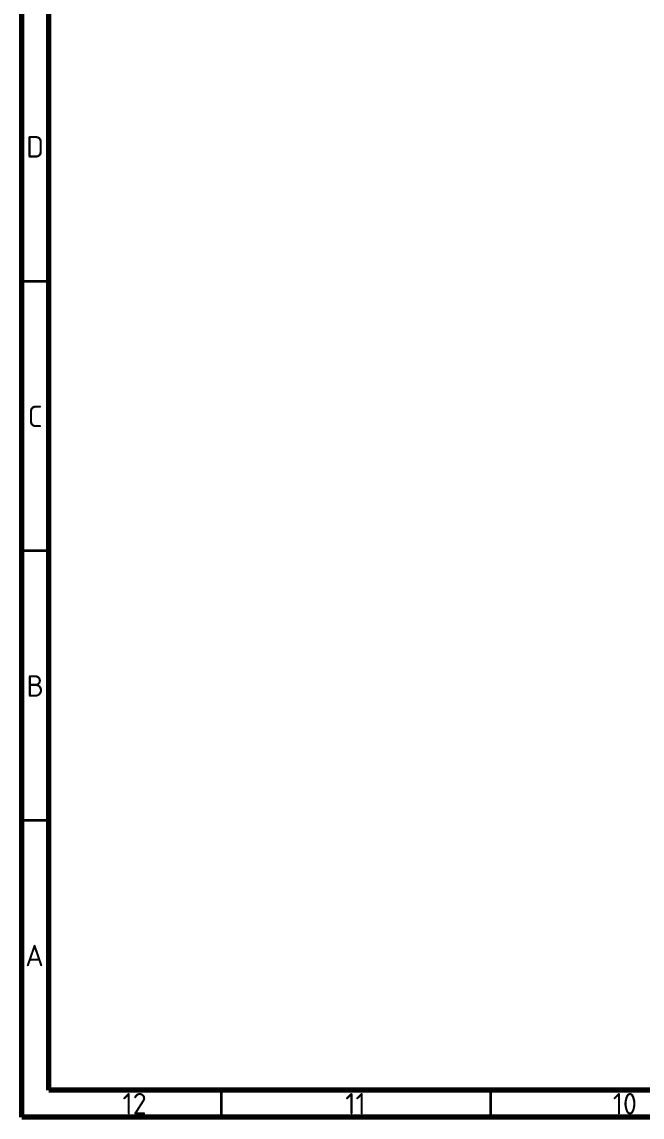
# Model space of a CAD drawing. Header units: inches. Extents: x 975 to 1816, y 133 to 420.
# Drawn here: x 975.1 to 1055.7, y 132.9 to 275.1 of the extents above; entities that cross this region are included whole.
import ezdxf

# ---------------------------------------------------------------- set-up
doc = ezdxf.new("R2010")
doc.units = ezdxf.units.IN
doc.header["$MEASUREMENT"] = 0
doc.layers.get('0').update_dxf_attribs({"lineweight": 30})
doc.styles.add('TCVN', font='tcvn+7284-2003r.ttf', dxfattribs={"height": 2.5})

msp = doc.modelspace()

# ---------------------------------------------------------------- linework, layer by layer
at = {"color": 7, "linetype": 'Continuous', "lineweight": 70}
for p, q in [((975.11, 132.93), (975.11, 419.93)), ((978.61, 136.43), (978.61, 416.43)), ((1373.41, 136.43), (978.61, 136.43)), ((1376.91, 132.93), (975.11, 132.93))]:
    msp.add_line(p, q, dxfattribs=at)
at = {"color": 7, "linetype": 'Continuous', "lineweight": 35}
for p, q in [((978.61, 241.43), (975.11, 241.43)), ((978.61, 206.43), (975.11, 206.43)), ((978.61, 171.43), (975.11, 171.43)), ((1001.01, 136.43), (1001.01, 132.93)), ((1036.01, 136.43), (1036.01, 132.93))]:
    msp.add_line(p, q, dxfattribs=at)

# ---------------------------------------------------------------- texts
at = {"color": 7, "linetype": 'Continuous', "lineweight": 0, "attachment_point": 2, "style": 'TCVN'}
for s, insert, char_height in [('D', (976.82, 260.3), 2.78), ('C', (976.83, 225.3), 2.78), ('B', (976.84, 190.3), 2.78), ('A', (976.75, 155.3), 2.78), ('12', (989.75, 136.05), 2.778), ('11', (1018.45, 136.05), 2.778), ('10', (1053.45, 136.05), 2.778)]:
    msp.add_mtext(s, dxfattribs=dict(at, insert=insert, char_height=char_height))

doc.saveas('drawing.dxf')
